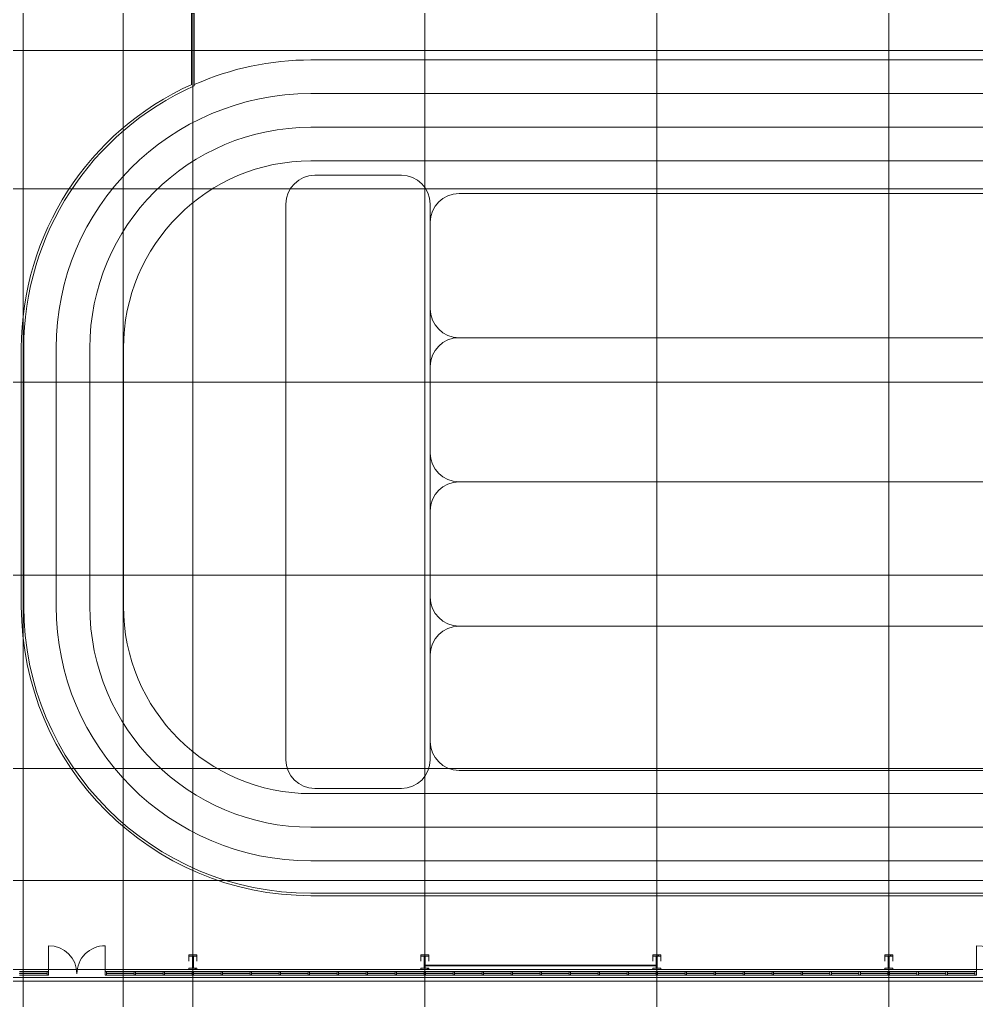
# Model space of a CAD drawing. Header units: inches. Extents: x 25369 to 33161, y -23509 to -20274.
# Drawn here: x 28799 to 29993, y -22398 to -21174 of the extents above; entities that cross this region are included whole.
import ezdxf

# ---------------------------------------------------------------- set-up
doc = ezdxf.new("R2010")
doc.units = ezdxf.units.IN
doc.header["$MEASUREMENT"] = 0
doc.linetypes.add('Grid Line 1_2_', pattern=[0.875, 0.5, -0.125, 0.125, -0.125])
for name, color, linetype, lineweight in [('A-DOOR', 31, 'Continuous', 9), ('A-FLOR-HRAL', 11, 'Continuous', 9), ('A-FLOR-OTLN', 90, 'Continuous', 9), ('A-GLAZ-CURT', 52, 'Continuous', 9), ('A-GLAZ-CWMG', 51, 'Continuous', 9), ('G-ANNO-SYMB', 111, 'Continuous', 9), ('S-BEAM', 12, 'Continuous', 9), ('S-GRID', 1, 'Continuous', 9)]:
    doc.layers.add(name, color=color, linetype=linetype, lineweight=lineweight)
pattern_1 = [(225, (29883.517, -22360.053), (19.00703, -19.00703), []), (225, (29883.517, -22388.853), (19.00703, -19.00703), [])]
pattern_2 = [(225, (29594.017, -22360.053), (19.00703, -19.00703), []), (225, (29594.017, -22388.853), (19.00703, -19.00703), [])]
pattern_3 = [(225, (29304.517, -22360.053), (19.00703, -19.00703), []), (225, (29304.517, -22388.853), (19.00703, -19.00703), [])]
pattern_4 = [(225, (29015.017, -22360.053), (19.00703, -19.00703), []), (225, (29015.017, -22388.853), (19.00703, -19.00703), [])]

# ---------------------------------------------------------------- blocks, each defined once
blk = doc.blocks.new('Top Rail Type - Top Rail_Internal_-939601-Overall Floor Plan')
at = {"layer": 'A-FLOR-HRAL'}
for p, q in [((24601.9, -21135.1), (24601.9, -21139.2)), ((24604.9, -21135.1), (24604.9, -21139.3)), ((24601.9, -21140.2), (24601.9, -21142.5)), ((24601.9, -21143.4), (24601.9, -21906.1)), ((24604.9, -21140.3), (24604.9, -21142.4)), ((24604.9, -21143.3), (24604.9, -21906.1)), ((23084.4, -21165.6), (23087.4, -21165.6)), ((23084.4, -21254.6), (23084.4, -21165.6)), ((23087.4, -21256.6), (23087.4, -21165.6)), ((22871.7, -21906.1), (22871.7, -21584.1)), ((22874.8, -21906.1), (22874.8, -21584.1)), ((24243.4, -22264.5), (23233.3, -22264.5)), ((24243.4, -22267.6), (23233.3, -22267.6))]:
    blk.add_line(p, q, dxfattribs=at)
for centre, radius, start, end in [((23233.3, -21584.1), 361.5, 114.3202, 180), ((23233.3, -21584.1), 358.5, 114.0064, 180), ((23233.3, -21906.1), 361.5, 180, 270), ((23233.3, -21906.1), 358.5, 180, 270), ((24243.4, -21906.1), 358.5, 270, 0), ((24243.4, -21906.1), 361.5, 270, 0)]:
    blk.add_arc(centre, radius, start, end, dxfattribs=at)
blk = doc.blocks.new('columns and girder2 - one-V30-Overall Floor Plan')
at = {"layer": 'S-BEAM'}
h = blk.add_hatch(dxfattribs=at)
h.set_pattern_fill('FP_29', color=256, style=0, pattern_type=2)
h.set_pattern_definition(pattern_1)
h.paths.add_polyline_path([(5, -0.5), (-5, -0.5), (-5, -2), (5, -2)], flags=0)
h.paths.add_polyline_path([(5, -17), (-5, -17), (-5, -18.5), (5, -18.5)], flags=0)
h.paths.add_polyline_path([(-5, -1204.9), (-5, -1206.4), (5, -1206.4), (5, -1204.9)], flags=0)
h.paths.add_polyline_path([(5, -1224.3), (-5, -1224.3), (-5, -1225), (5, -1225)], flags=0)
h = blk.add_hatch(dxfattribs=at)
h.set_pattern_fill('FP_29', color=256, style=0, pattern_type=2)
h.set_pattern_definition(pattern_1)
h.paths.add_polyline_path([(-0.6, -2), (-0.6, -17), (0.6, -17), (0.6, -2)], flags=0)
h.paths.add_polyline_path([(-0.6, -1206.4), (-0.6, -1224.3), (0.6, -1224.3), (0.6, -1206.4)], flags=0)
at = {"layer": 'S-BEAM', "lineweight": 15}
for p, q in [((5, -0.5), (-5, -0.5)), ((-5, -0.5), (-5, -2)), ((-5, -2), (5, -2)), ((0.6, -2), (-0.6, -2)), ((-0.6, -2), (-0.6, -17)), ((0.6, -17), (0.6, -2)), ((5, -2), (5, -0.5)), ((5, -17), (-5, -17)), ((-5, -17), (-5, -18.5)), ((-5, -18.5), (5, -18.5)), ((-0.6, -17), (0.6, -17)), ((5, -18.5), (5, -17)), ((5, -1204.9), (-5, -1204.9)), ((-5, -1204.9), (-5, -1206.4)), ((-5, -1206.4), (5, -1206.4)), ((0.6, -1206.4), (-0.6, -1206.4)), ((-0.6, -1206.4), (-0.6, -1224.3)), ((0.6, -1224.3), (0.6, -1206.4)), ((5, -1206.4), (5, -1204.9)), ((5, -1224.3), (-5, -1224.3)), ((-5, -1224.3), (-5, -1225)), ((-0.6, -1224.3), (0.6, -1224.3)), ((5, -1225), (5, -1224.3))]:
    blk.add_line(p, q, dxfattribs=at)
at = {"layer": 'S-BEAM'}
for p, q in [((-5, -17), (-5, -10.7)), ((5, -10.7), (5, -17)), ((-5, -1211.9), (-5, -1206.4)), ((5, -1206.4), (5, -1211.9))]:
    blk.add_line(p, q, dxfattribs=at)
blk = doc.blocks.new('columns and girder2 - one-V31-Overall Floor Plan')
at = {"layer": 'S-BEAM'}
h = blk.add_hatch(dxfattribs=at)
h.set_pattern_fill('FP_30', color=256, style=0, pattern_type=2)
h.set_pattern_definition(pattern_2)
h.paths.add_polyline_path([(5, -0.5), (-5, -0.5), (-5, -2), (5, -2)], flags=0)
h.paths.add_polyline_path([(5, -17), (-5, -17), (-5, -18.5), (5, -18.5)], flags=0)
h.paths.add_polyline_path([(-5, -1204.9), (-5, -1206.4), (5, -1206.4), (5, -1204.9), (3.1, -1204.9)], flags=0)
h.paths.add_polyline_path([(5, -1224.3), (-5, -1224.3), (-5, -1225), (5, -1225)], flags=0)
h = blk.add_hatch(dxfattribs=at)
h.set_pattern_fill('FP_30', color=256, style=0, pattern_type=2)
h.set_pattern_definition(pattern_2)
h.paths.add_polyline_path([(0, -5.7), (0.2, -5.6), (0, -5.7)], flags=0)
h.paths.add_polyline_path([(0.6, -2), (-0.6, -2), (-0.6, -17), (0.6, -17), (0.6, -5.7), (-0.2, -5.7), (-0.4, -5.3), (-0.2, -4.8), (0, -4.7), (0.6, -4.7), (0.6, -3.9)], flags=0)
h.paths.add_polyline_path([(0.6, -1206.4), (-0.6, -1206.4), (-0.6, -1224.3), (0.6, -1224.3), (0.6, -1222.3), (0, -1222.2), (-0.3, -1222), (-0.4, -1221.7), (-0.2, -1221.4), (0, -1221.3), (0.6, -1221.3), (0.6, -1214.3)], flags=0)
at = {"layer": 'S-BEAM', "lineweight": 15}
for p, q in [((5, -0.5), (-5, -0.5)), ((-5, -0.5), (-5, -2)), ((-5, -2), (5, -2)), ((0.6, -2), (-0.6, -2)), ((-0.6, -2), (-0.6, -17)), ((0.6, -4.7), (0.6, -2)), ((0.6, -17), (0.6, -5.7)), ((5, -2), (5, -0.5)), ((5, -17), (-5, -17)), ((-5, -17), (-5, -18.5)), ((-5, -18.5), (5, -18.5)), ((-0.6, -17), (0.6, -17)), ((5, -18.5), (5, -17)), ((5, -1204.9), (-5, -1204.9)), ((-5, -1204.9), (-5, -1206.4)), ((-5, -1206.4), (5, -1206.4)), ((0.6, -1206.4), (-0.6, -1206.4)), ((-0.6, -1206.4), (-0.6, -1224.3)), ((0.6, -1221.3), (0.6, -1206.4)), ((5, -1206.4), (5, -1204.9)), ((5, -1224.3), (-5, -1224.3)), ((-5, -1224.3), (-5, -1225)), ((-0.6, -1224.3), (0.6, -1224.3)), ((0.6, -1224.3), (0.6, -1222.3)), ((5, -1225), (5, -1224.3))]:
    blk.add_line(p, q, dxfattribs=at)
at = {"layer": 'S-BEAM'}
for p, q in [((-5, -17), (-5, -10.7)), ((5, -10.7), (5, -17)), ((-5, -1211.9), (-5, -1206.4)), ((5, -1206.4), (5, -1211.9))]:
    blk.add_line(p, q, dxfattribs=at)
blk = doc.blocks.new('columns and girder2 - one-V32-Overall Floor Plan')
at = {"layer": 'S-BEAM'}
h = blk.add_hatch(dxfattribs=at)
h.set_pattern_fill('FP_31', color=256, style=0, pattern_type=2)
h.set_pattern_definition(pattern_3)
h.paths.add_polyline_path([(5, -0.5), (-5, -0.5), (-5, -2), (5, -2)], flags=0)
h.paths.add_polyline_path([(-5, -17), (-5, -18.5), (5, -18.5), (5, -17)], flags=0)
h.paths.add_polyline_path([(-5, -1204.9), (-5, -1206.4), (5, -1206.4), (5, -1204.9)], flags=0)
h.paths.add_polyline_path([(5, -1224.3), (-5, -1224.3), (-5, -1225), (5, -1225)], flags=0)
h = blk.add_hatch(dxfattribs=at)
h.set_pattern_fill('FP_31', color=256, style=0, pattern_type=2)
h.set_pattern_definition(pattern_3)
h.paths.add_polyline_path([(0.6, -2), (-0.6, -2), (-0.6, -4.7), (0.1, -4.8), (0.3, -4.9), (0.4, -5.3), (0.3, -5.6), (-0.1, -5.7), (-0.6, -5.7), (-0.6, -17), (0.6, -17), (0.6, -3.9)], flags=0)
h.paths.add_polyline_path([(-0.6, -1206.4), (-0.6, -1221.3), (-0.3, -1221.3), (0, -1221.5), (0.1, -1221.8), (-0.1, -1222.1), (-0.3, -1222.3), (-0.6, -1222.3), (-0.6, -1224.3), (0.6, -1224.3), (0.6, -1206.4)], flags=0)
at = {"layer": 'S-BEAM', "lineweight": 15}
for p, q in [((5, -0.5), (-5, -0.5)), ((-5, -0.5), (-5, -2)), ((-5, -2), (5, -2)), ((0.6, -2), (-0.6, -2)), ((-0.6, -2), (-0.6, -4.7)), ((-0.6, -5.7), (-0.6, -17)), ((0.6, -17), (0.6, -2)), ((5, -2), (5, -0.5)), ((5, -17), (-5, -17)), ((-5, -17), (-5, -18.5)), ((-5, -18.5), (5, -18.5)), ((-0.6, -17), (0.6, -17)), ((5, -18.5), (5, -17)), ((5, -1204.9), (-5, -1204.9)), ((-5, -1204.9), (-5, -1206.4)), ((-5, -1206.4), (5, -1206.4)), ((0.6, -1206.4), (-0.6, -1206.4)), ((-0.6, -1206.4), (-0.6, -1221.3)), ((0.6, -1224.3), (0.6, -1206.4)), ((5, -1206.4), (5, -1204.9)), ((5, -1224.3), (-5, -1224.3)), ((-5, -1224.3), (-5, -1225)), ((-0.6, -1222.3), (-0.6, -1224.3)), ((-0.6, -1224.3), (0.6, -1224.3)), ((5, -1225), (5, -1224.3))]:
    blk.add_line(p, q, dxfattribs=at)
at = {"layer": 'S-BEAM'}
for p, q in [((-5, -17), (-5, -10.7)), ((5, -10.7), (5, -17)), ((-5, -1211.9), (-5, -1206.4)), ((5, -1206.4), (5, -1211.9))]:
    blk.add_line(p, q, dxfattribs=at)
blk = doc.blocks.new('columns and girder2 - one-V33-Overall Floor Plan')
at = {"layer": 'S-BEAM'}
h = blk.add_hatch(dxfattribs=at)
h.set_pattern_fill('FP_32', color=256, style=0, pattern_type=2)
h.set_pattern_definition(pattern_4)
h.paths.add_polyline_path([(-5, -0.5), (-5, -2), (5, -2), (5, -0.5)], flags=0)
h.paths.add_polyline_path([(-5, -17), (-5, -18.5), (5, -18.5), (5, -17)], flags=0)
h.paths.add_polyline_path([(5, -1204.9), (-5, -1204.9), (-5, -1206.4), (5, -1206.4)], flags=0)
h.paths.add_polyline_path([(5, -1224.3), (-5, -1224.3), (-5, -1225), (5, -1225)], flags=0)
h = blk.add_hatch(dxfattribs=at)
h.set_pattern_fill('FP_32', color=256, style=0, pattern_type=2)
h.set_pattern_definition(pattern_4)
h.paths.add_polyline_path([(0.6, -2), (-0.6, -2), (-0.6, -17), (0.6, -17)], flags=0)
h.paths.add_polyline_path([(-0.6, -1206.4), (-0.6, -1224.3), (0.6, -1224.3), (0.6, -1206.4)], flags=0)
at = {"layer": 'S-BEAM', "lineweight": 15}
for p, q in [((5, -0.5), (-5, -0.5)), ((-5, -0.5), (-5, -2)), ((-5, -2), (5, -2)), ((0.6, -2), (-0.6, -2)), ((-0.6, -2), (-0.6, -17)), ((0.6, -17), (0.6, -2)), ((5, -2), (5, -0.5)), ((5, -17), (-5, -17)), ((-5, -17), (-5, -18.5)), ((-5, -18.5), (5, -18.5)), ((-0.6, -17), (0.6, -17)), ((5, -18.5), (5, -17)), ((5, -1204.9), (-5, -1204.9)), ((-5, -1204.9), (-5, -1206.4)), ((-5, -1206.4), (5, -1206.4)), ((0.6, -1206.4), (-0.6, -1206.4)), ((-0.6, -1206.4), (-0.6, -1224.3)), ((0.6, -1224.3), (0.6, -1206.4)), ((5, -1206.4), (5, -1204.9)), ((5, -1224.3), (-5, -1224.3)), ((-5, -1224.3), (-5, -1225)), ((-0.6, -1224.3), (0.6, -1224.3)), ((5, -1225), (5, -1224.3))]:
    blk.add_line(p, q, dxfattribs=at)
at = {"layer": 'S-BEAM'}
for p, q in [((-5, -17), (-5, -10.7)), ((5, -10.7), (5, -17)), ((-5, -1211.9), (-5, -1206.4)), ((5, -1206.4), (5, -1212))]:
    blk.add_line(p, q, dxfattribs=at)
blk = doc.blocks.new('Door_Single_Storefront - one-1371406-Overall Floor Plan')
at = {"layer": 'A-DOOR'}
blk.add_line((-17.65625, 35.3125), (-17.65625, 0), dxfattribs=at)
blk.add_arc((-17.65625, 0), 35.3125, 360, 90, dxfattribs=at)
blk = doc.blocks.new('System Panel - Interior Glazing-1220293-Overall Floor Plan')
at = {"layer": 'A-GLAZ-CURT'}
for p, q in [((17.21875, -0.5625), (-17.21875, -0.5625)), ((-17.21875, -0.5625), (-17.21875, -0.9375)), ((-17.21875, -0.9375), (17.21875, -0.9375)), ((17.21875, -0.9375), (17.21875, -0.5625))]:
    blk.add_line(p, q, dxfattribs=at)
blk = doc.blocks.new('Door_Single_Storefront - one-1371405-Overall Floor Plan')
at = {"layer": 'A-DOOR'}
blk.add_line((-17.65625, -35.3125), (-17.65625, 0), dxfattribs=at)
blk.add_arc((-17.65625, 0), 35.3125, 270, 0, dxfattribs=at)
blk = doc.blocks.new('Rectangular Mullion - Interior 1_75_ x 4_5_-V81-Overall Floor Plan')
at = {"layer": 'A-GLAZ-CWMG'}
for p, q in [((24027.6, -22362.3), (24062.1, -22362.3)), ((24027.6, -22366.8), (24062.1, -22366.8))]:
    blk.add_line(p, q, dxfattribs=at)
blk = doc.blocks.new('Rectangular Mullion - Interior 1_75_ x 4_5_-1179494-Overall Floor Plan')
at = {"layer": 'A-GLAZ-CWMG'}
for p, q in [((24570.5, -22362.3), (24604.9, -22362.3)), ((24570.5, -22366.8), (24604.9, -22366.8))]:
    blk.add_line(p, q, dxfattribs=at)
blk = doc.blocks.new('Rectangular Mullion - Interior 1_75_ x 4_5_-1305206-Overall Floor Plan')
at = {"layer": 'A-GLAZ-CWMG'}
for p, q in [((24317.1, -22362.3), (24351.6, -22362.3)), ((24317.1, -22366.8), (24351.6, -22366.8))]:
    blk.add_line(p, q, dxfattribs=at)
blk = doc.blocks.new('Rectangular Mullion - Interior 1_75_ x 4_5_-1220290-Overall Floor Plan')
at = {"layer": 'A-GLAZ-CWMG', "lineweight": 13}
for p, q in [((-0.875, 3), (0.875, 3)), ((-0.875, -1.5), (-0.875, 3)), ((0.875, 3), (0.875, -1.5)), ((0.875, -1.5), (-0.875, -1.5))]:
    blk.add_line(p, q, dxfattribs=at)
blk = doc.blocks.new('Round Bar - 1_-1257056-Overall Floor Plan')
at = {"layer": 'S-BEAM'}
for p, q in [((24678.6, -22354.3), (24533.4, -22354.3)), ((24533.4, -22355.3), (24678.6, -22355.3))]:
    blk.add_line(p, q, dxfattribs=at)
for start_param, end_param in [(0, 3.141593), (3.141593, 6.283185)]:
    blk.add_ellipse((24533.4, -22354.8), major_axis=(0, 0.5), ratio=0.73532, start_param=start_param, end_param=end_param, dxfattribs=at)
blk = doc.blocks.new('Round Bar - 1_-1257174-Overall Floor Plan')
at = {"layer": 'S-BEAM'}
for p, q in [((24822.9, -22354.3), (24677.6, -22354.3)), ((24677.7, -22355.3), (24822.9, -22355.3))]:
    blk.add_line(p, q, dxfattribs=at)
for start_param, end_param in [(0, 3.141593), (3.141593, 6.283185)]:
    blk.add_ellipse((24822.9, -22354.8), major_axis=(0, 0.5), ratio=0.73532, start_param=start_param, end_param=end_param, dxfattribs=at)

msp = doc.modelspace()

# ---------------------------------------------------------------- linework, layer by layer
at = {"layer": 'A-FLOR-OTLN'}
for p, q in [((29162.4, -21224.1), (30172.5, -21224.1)), ((29162.4, -21266.1), (30172.5, -21266.1)), ((29162.4, -21308.1), (30172.5, -21308.1)), ((29162.4, -21350.1), (30172.5, -21350.1)), ((29167.2, -21368.1), (29275.3, -21368.1)), ((29347.3, -21390.8), (30041.1, -21390.8)), ((29131.2, -22097.8), (29131.2, -21404.1)), ((29311.3, -21404.1), (29311.3, -22097.8)), ((30041.1, -21570.9), (29347.3, -21570.9)), ((28844.4, -21906.1), (28844.4, -21584.1)), ((28886.4, -21906.1), (28886.4, -21584.1)), ((28928.4, -21906.1), (28928.4, -21584.1)), ((30041.1, -21750.9), (29347.3, -21750.9)), ((30041.1, -21931), (29347.3, -21931)), ((30041.1, -22111.1), (29347.3, -22111.1)), ((29275.3, -22133.8), (29167.2, -22133.8)), ((30172.5, -22140.1), (29162.4, -22140.1)), ((30172.5, -22182.1), (29162.4, -22182.1)), ((30172.5, -22224.1), (29162.4, -22224.1))]:
    msp.add_line(p, q, dxfattribs=at)
for centre, radius, start, end in [((29162.4, -21584.1), 360, 90, 113.9023), ((29162.4, -21584.1), 318, 90, 180), ((29162.4, -21584.1), 276, 90, 180), ((29162.4, -21584.1), 234, 90, 180), ((29167.2, -21404.1), 36, 90, 180), ((29275.3, -21404.1), 36, 0, 90), ((29347.3, -21426.8), 36, 90, 180), ((29347.3, -21534.9), 36, 180, 270), ((29347.3, -21606.9), 36, 90, 180), ((29347.3, -21714.9), 36, 180, 270), ((29347.3, -21786.9), 36, 90, 180), ((29162.4, -21906.1), 318, 180, 270), ((29162.4, -21906.1), 276, 180, 270), ((29162.4, -21906.1), 234, 180, 270), ((29347.3, -21895), 36, 180, 270), ((29347.3, -21967), 36, 90, 180), ((29347.3, -22075.1), 36, 180, 270), ((29167.2, -22097.8), 36, 180, 270), ((29275.3, -22097.8), 36, 270, 0)]:
    msp.add_arc(centre, radius, start, end, dxfattribs=at)
at = {"layer": 'G-ANNO-SYMB'}
for p, q in [((28803.3, -21006.8), (28803.3, -22912.6)), ((28928.1, -21010.1), (28928.1, -22915.8)), ((32512.7, -21212.5), (28701.8, -21212.5)), ((32512.7, -22248.8), (27933, -22248.8)), ((32512.7, -22374.4), (27926.4, -22374.4))]:
    msp.add_line(p, q, dxfattribs=at)
at = {"layer": 'S-GRID', "linetype": 'Grid Line 1_2_'}
for p, q in [((29015, -23095.8), (29015, -20550.1)), ((29304.5, -23095.8), (29304.5, -20550.1)), ((29594, -23095.8), (29594, -20550.1)), ((29883.5, -23095.8), (29883.5, -20550.1)), ((29015, -23413.2), (29015, -20902.4)), ((29304.5, -23413.2), (29304.5, -20902.4)), ((29594, -23413.2), (29594, -20902.4)), ((29883.5, -23413.2), (29883.5, -20902.4)), ((32356.5, -21385.1), (27400.5, -21385.1)), ((33026.6, -21385.1), (27857.1, -21385.1)), ((32356.5, -21626.3), (27400.5, -21626.3)), ((33026.6, -21626.3), (27857.1, -21626.3)), ((32356.5, -21867.6), (27400.5, -21867.6)), ((33026.6, -21867.6), (27857.1, -21867.6)), ((32356.5, -22108.8), (27400.5, -22108.8)), ((33026.6, -22108.8), (27857.1, -22108.8)), ((32648.2, -22359.6), (28582.6, -22359.6)), ((33026.6, -22359.6), (28666.6, -22359.6)), ((32930.6, -22369.6), (28666.6, -22369.6))]:
    msp.add_line(p, q, dxfattribs=at)

# ---------------------------------------------------------------- block references
at = {"layer": 'A-DOOR'}
for p in [(28852.6, -22365.3), (30010.6, -22365.3)]:
    msp.add_blockref('Door_Single_Storefront - one-1371406-Overall Floor Plan', p, dxfattribs=at)
at = {"layer": 'A-DOOR', "rotation": 180}
msp.add_blockref('Door_Single_Storefront - one-1371405-Overall Floor Plan', (28887.9, -22365.3), dxfattribs=at)
at = {"layer": 'A-FLOR-HRAL'}
msp.add_blockref('Top Rail Type - Top Rail_Internal_-939601-Overall Floor Plan', (5929.1, 0), dxfattribs=at)
at = {"layer": 'A-GLAZ-CURT', "rotation": 180}
for p in [(28816, -22365.3), (28924.5, -22365.3), (28960.7, -22365.3), (28996.9, -22365.3), (29033.1, -22365.3), (29069.3, -22365.3), (29105.5, -22365.3), (29141.7, -22365.3), (29177.9, -22365.3), (29214, -22365.3), (29250.2, -22365.3), (29286.4, -22365.3), (29322.6, -22365.3), (29358.8, -22365.3), (29395, -22365.3), (29431.2, -22365.3), (29467.4, -22365.3), (29503.5, -22365.3), (29539.7, -22365.3), (29575.9, -22365.3), (29612.1, -22365.3), (29648.3, -22365.3), (29684.5, -22365.3), (29720.7, -22365.3), (29756.9, -22365.3), (29793, -22365.3), (29829.2, -22365.3), (29865.4, -22365.3), (29901.6, -22365.3), (29937.8, -22365.3), (29974, -22365.3)]:
    msp.add_blockref('System Panel - Interior Glazing-1220293-Overall Floor Plan', p, dxfattribs=at)
at = {"layer": 'A-GLAZ-CWMG'}
for name, p in [('Rectangular Mullion - Interior 1_75_ x 4_5_-V81-Overall Floor Plan', (4771.1, 0)), ('Rectangular Mullion - Interior 1_75_ x 4_5_-1305206-Overall Floor Plan', (4590.2, 0)), ('Rectangular Mullion - Interior 1_75_ x 4_5_-1179494-Overall Floor Plan', (4373.1, 0)), ('Rectangular Mullion - Interior 1_75_ x 4_5_-1179494-Overall Floor Plan', (4409.3, 0)), ('Rectangular Mullion - Interior 1_75_ x 4_5_-1179494-Overall Floor Plan', (4445.4, 0)), ('Rectangular Mullion - Interior 1_75_ x 4_5_-1179494-Overall Floor Plan', (4481.6, 0)), ('Rectangular Mullion - Interior 1_75_ x 4_5_-1179494-Overall Floor Plan', (4517.8, 0)), ('Rectangular Mullion - Interior 1_75_ x 4_5_-1179494-Overall Floor Plan', (4554, 0)), ('Rectangular Mullion - Interior 1_75_ x 4_5_-1179494-Overall Floor Plan', (4590.2, 0)), ('Rectangular Mullion - Interior 1_75_ x 4_5_-1179494-Overall Floor Plan', (4626.4, 0)), ('Rectangular Mullion - Interior 1_75_ x 4_5_-1179494-Overall Floor Plan', (4662.6, 0)), ('Rectangular Mullion - Interior 1_75_ x 4_5_-1179494-Overall Floor Plan', (4698.8, 0)), ('Rectangular Mullion - Interior 1_75_ x 4_5_-1179494-Overall Floor Plan', (4734.9, 0)), ('Rectangular Mullion - Interior 1_75_ x 4_5_-1179494-Overall Floor Plan', (4771.1, 0)), ('Rectangular Mullion - Interior 1_75_ x 4_5_-1179494-Overall Floor Plan', (4807.3, 0)), ('Rectangular Mullion - Interior 1_75_ x 4_5_-1179494-Overall Floor Plan', (4843.5, 0)), ('Rectangular Mullion - Interior 1_75_ x 4_5_-1179494-Overall Floor Plan', (4879.7, 0)), ('Rectangular Mullion - Interior 1_75_ x 4_5_-1179494-Overall Floor Plan', (4915.9, 0)), ('Rectangular Mullion - Interior 1_75_ x 4_5_-1179494-Overall Floor Plan', (4952.1, 0)), ('Rectangular Mullion - Interior 1_75_ x 4_5_-1179494-Overall Floor Plan', (4988.3, 0)), ('Rectangular Mullion - Interior 1_75_ x 4_5_-1179494-Overall Floor Plan', (5024.4, 0)), ('Rectangular Mullion - Interior 1_75_ x 4_5_-1179494-Overall Floor Plan', (5060.6, 0)), ('Rectangular Mullion - Interior 1_75_ x 4_5_-1179494-Overall Floor Plan', (5096.8, 0)), ('Rectangular Mullion - Interior 1_75_ x 4_5_-1179494-Overall Floor Plan', (5133, 0)), ('Rectangular Mullion - Interior 1_75_ x 4_5_-1179494-Overall Floor Plan', (5169.2, 0)), ('Rectangular Mullion - Interior 1_75_ x 4_5_-1179494-Overall Floor Plan', (5205.4, 0)), ('Rectangular Mullion - Interior 1_75_ x 4_5_-1179494-Overall Floor Plan', (5241.6, 0)), ('Rectangular Mullion - Interior 1_75_ x 4_5_-1179494-Overall Floor Plan', (5277.8, 0)), ('Rectangular Mullion - Interior 1_75_ x 4_5_-1179494-Overall Floor Plan', (5313.9, 0)), ('Rectangular Mullion - Interior 1_75_ x 4_5_-1179494-Overall Floor Plan', (5350.1, 0)), ('Rectangular Mullion - Interior 1_75_ x 4_5_-V81-Overall Floor Plan', (5929.1, 0))]:
    msp.add_blockref(name, p, dxfattribs=at)
at = {"layer": 'A-GLAZ-CWMG', "extrusion": (0, 0, -1)}
for p in [(-28834.1, -22365.3), (-28906.5, -22365.3), (-28942.6, -22365.3), (-28978.8, -22365.3), (-29015, -22365.3), (-29051.2, -22365.3), (-29087.4, -22365.3), (-29123.6, -22365.3), (-29159.8, -22365.3), (-29196, -22365.3), (-29232.1, -22365.3), (-29268.3, -22365.3), (-29304.5, -22365.3), (-29340.7, -22365.3), (-29376.9, -22365.3), (-29413.1, -22365.3), (-29449.3, -22365.3), (-29485.5, -22365.3), (-29521.6, -22365.3), (-29557.8, -22365.3), (-29594, -22365.3), (-29630.2, -22365.3), (-29666.4, -22365.3), (-29702.6, -22365.3), (-29738.8, -22365.3), (-29775, -22365.3), (-29811.1, -22365.3), (-29847.3, -22365.3), (-29883.5, -22365.3), (-29919.7, -22365.3), (-29955.9, -22365.3), (-29992.1, -22365.3)]:
    msp.add_blockref('Rectangular Mullion - Interior 1_75_ x 4_5_-1220290-Overall Floor Plan', p, dxfattribs=at)
at = {"layer": 'S-BEAM', "rotation": 180}
for name, p in [('columns and girder2 - one-V33-Overall Floor Plan', (29015, -22360.1)), ('columns and girder2 - one-V32-Overall Floor Plan', (29304.5, -22360.1)), ('columns and girder2 - one-V31-Overall Floor Plan', (29594, -22360.1)), ('columns and girder2 - one-V30-Overall Floor Plan', (29883.5, -22360.1))]:
    msp.add_blockref(name, p, dxfattribs=at)
at = {"layer": 'S-BEAM'}
for name in ['Round Bar - 1_-1257056-Overall Floor Plan', 'Round Bar - 1_-1257174-Overall Floor Plan']:
    msp.add_blockref(name, (4771.1, 0), dxfattribs=at)

doc.saveas('drawing.dxf')
